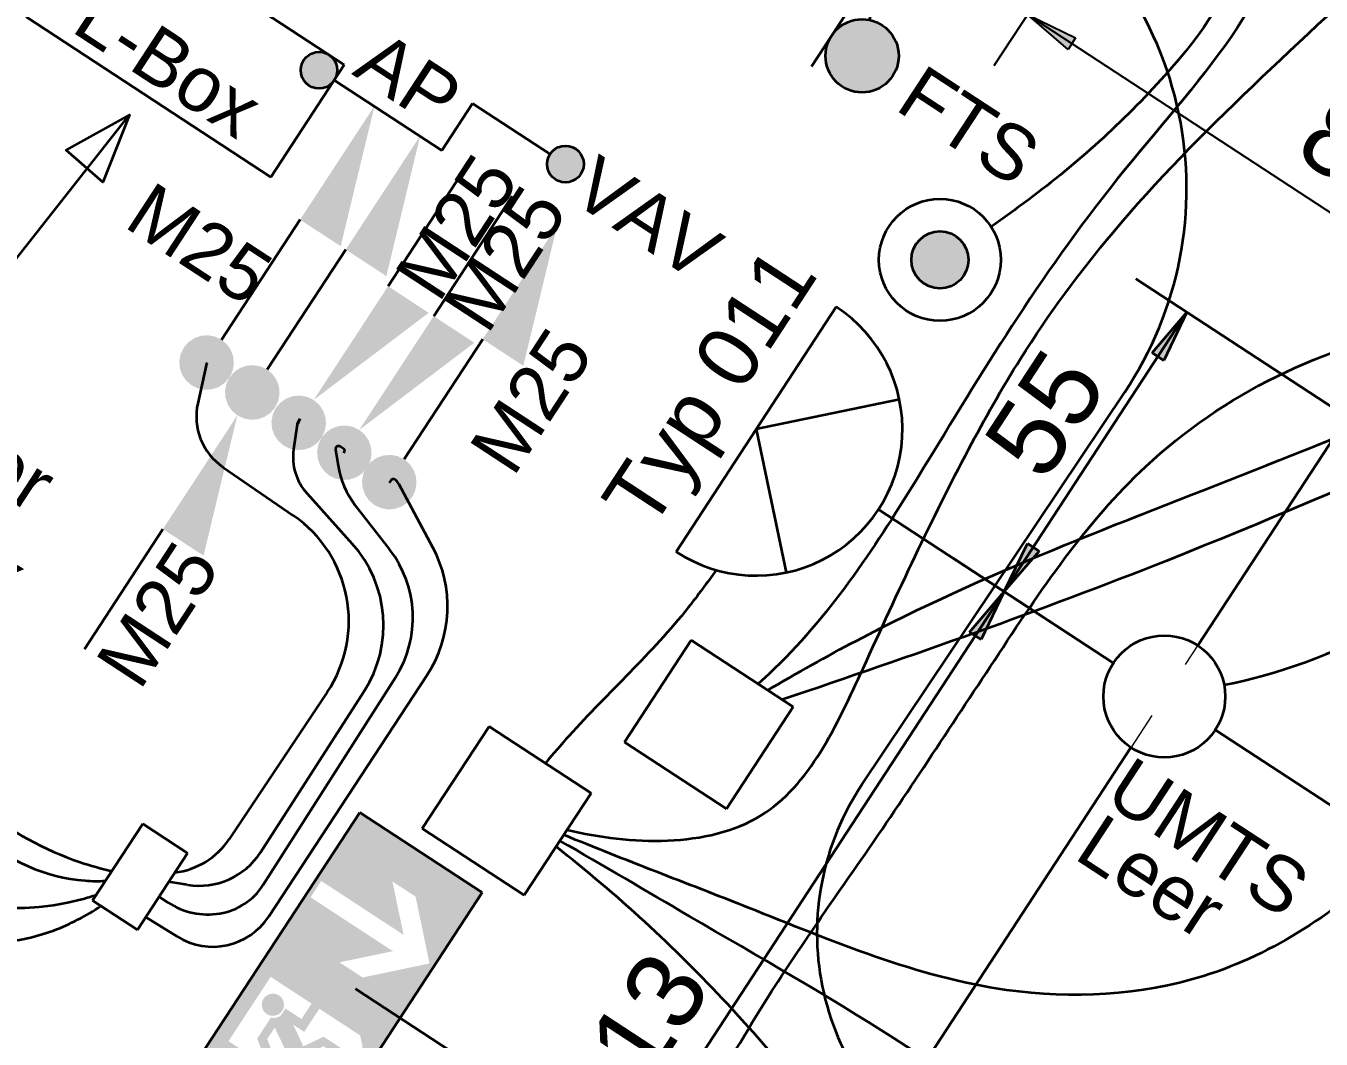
# Model space of a CAD drawing. Header units: metres. Extents: x 2696276 to 2696381, y 1245119 to 1245220.
# Drawn here: x 2696294.818 to 2696296.943, y 1245173.075 to 1245174.736 of the extents above; entities that cross this region are included whole.
import ezdxf
from ezdxf.lldxf.tags import DXFTag

# ---------------------------------------------------------------- set-up
doc = ezdxf.new("R2010")
doc.units = ezdxf.units.M
doc.linetypes.add('000_hbf_Strichpunkt 3_1_1mm Achsen', pattern=[0.25, 0.15, -0.05, 0, -0.05])
for name, color, linetype, lineweight, true_color in [('003_231.03_Notlichtanlagen', 94, 'Continuous', 35, 0x009900), ('011_232.51_Lichtinstallationen allgemein', 150, 'Continuous', 35, 0x0080ff), ('011_232.51_Lichtinstallationen allgemein_Deckenltg', 150, 'Continuous', 35, 0x0080ff), ('012_232.52_Notlichtinstallationen', 94, 'Continuous', 35, 0x009900), ('012_232.52_Notlichtinstallationen_Deckenltg', 94, 'Continuous', 35, 0x009900), ('013_232.61_Kraftinstallationen allgemein', 1, 'Continuous', 35, 0xff0000), ('016_232.70_HLKS-Installation', 5, 'Continuous', 35, 0x0000ff), ('016_232.70_HLKS-Installation_Deckenltg', 5, 'Continuous', 35, 0x0000ff), ('018_233.01_Innenleuchten', 150, 'Continuous', 35, 0x0080ff), ('024_235.41_Sonnerie- u. Türsprechanlagen', 24, 'Continuous', 35, 0x993300), ('032_236.0__Telekommunikationsinstallationen', 3, 'Continuous', 35, 0x00ff00), ('032_236.0__Telekommunikationsinstallationen_Deckenltg', 3, 'Continuous', 35, 0x00ff00), ('035_236.3__UKV-Installationen_Deckenltg', 24, 'Continuous', 35, 0x993300), ('036_236.41_Sonnerie- u. Türsprechinstallationen', 24, 'Continuous', 35, 0x993300), ('036_236.41_Sonnerie- u. Türsprechinstallationen_Deckenltg', 24, 'Continuous', 35, 0x993300), ('047_235.82_Zutrittskontrollanlagen', 21, 'Continuous', 35, 0xffa477), ('048_236.82_Zutrittskontrollinstallationen_Deckenltg', 21, 'Continuous', 35, 0xff9a77), ('054_236.85_Brandmeldeinstallationen', 30, 'Continuous', 35, 0xff6600), ('054_236.85_Brandmeldeinstallationen_Deckenltg', 30, 'Continuous', 35, 0xff6600)]:
    doc.layers.add(name, color=color, linetype=linetype, lineweight=lineweight, true_color=true_color)
doc.layers.add('1_M01_Achsen.V', color=7, linetype='Continuous')
doc.layers.add('X_Mass', color=7, linetype='Continuous', lineweight=35)
doc.styles.get("Standard").update_dxf_attribs({"font": 'arial.ttf'})
tags = doc.linetypes.add('STRICHPUNKT2', pattern=[12.7, 6.35, -3.175, 0, -3.175]).pattern_tags.tags
tags[10:11] = [DXFTag(74, 4), DXFTag(75, 0), DXFTag(340, '0'), DXFTag(46, 0.0), DXFTag(50, 0.0), DXFTag(44, 0.0), DXFTag(45, 0.0)]
tags[8:9] = [DXFTag(74, 4), DXFTag(75, 0), DXFTag(340, '0'), DXFTag(46, 0.0), DXFTag(50, 0.0), DXFTag(44, 0.0), DXFTag(45, 0.0)]
tags[6:7] = [DXFTag(74, 4), DXFTag(75, 0), DXFTag(340, '0'), DXFTag(46, 0.0), DXFTag(50, 0.0), DXFTag(44, 0.0), DXFTag(45, 0.0)]
tags[4:5] = [DXFTag(74, 4), DXFTag(75, 0), DXFTag(340, '0'), DXFTag(46, 0.0), DXFTag(50, 0.0), DXFTag(44, 0.0), DXFTag(45, 0.0)]

# ---------------------------------------------------------------- blocks, each defined once
blk = doc.blocks.new('Maß-A0S2JC9873', base_point=(-70.86, -374.03))
at = {"color": 0, "linetype": 'ByBlock', "lineweight": -2, "ltscale": 0.35}
for p, q in [((-27.5, 288.46), (93.89, 288.46)), ((-18.64, 279.78), (-17.5, 288.46)), ((-17.5, 288.46), (-16.36, 279.78)), ((-17.5, 288.46), (-17.5, -374.03)), ((-16.36, 279.78), (-18.64, 279.78)), ((-17.5, 233.72), (-18.64, 242.4)), ((-18.64, 242.4), (-16.36, 242.4)), ((-16.36, 242.4), (-17.5, 233.72)), ((-27.5, 233.72), (3.89, 233.72)), ((-18.64, 225.05), (-17.5, 233.72)), ((-17.5, 233.72), (-16.36, 225.05)), ((-16.36, 225.05), (-18.64, 225.05)), ((-7.5, 120.96), (-70.86, 120.96))]:
    blk.add_line(p, q, dxfattribs=at)
for points in [[(-17.5, 288.46), (-16.36, 279.78), (-18.64, 279.78)], [(-17.5, 233.72), (-18.64, 242.4), (-16.36, 242.4)], [(-17.5, 233.72), (-16.36, 225.05), (-18.64, 225.05)]]:
    blk.add_solid(points, dxfattribs=at)
at = {"color": 0, "linetype": 'ByBlock', "lineweight": -2, "ltscale": 0.35, "char_height": 12.5, "attachment_point": 1, "rotation": 90}
for s, insert in [('{\\fArial;55}', (-34.17, 252.09)), ('{\\fArial;113}', (-34.51, 124.19))]:
    blk.add_mtext(s, dxfattribs=dict(at, insert=insert))
blk = doc.blocks.new('0_232.51_Lichtinstallationen allgemein_Deckenltg-A0S2JCDM73', base_point=(-56.11, 129.88))
at = {"color": 0, "linetype": 'ByBlock', "lineweight": -2, "ltscale": 0.35}
blk.add_open_spline([(116.36, 129.88), (109.92, 134.37), (88.86, 149.01), (38.47, 165.56), (-13.9, 161.61), (-47.94, 160.14), (-56.11, 159.64)], degree=3, knots=[0, 0, 0, 0, 23.536935, 76.85588, 154.677038, 179.223234, 179.223234, 179.223234, 179.223234], dxfattribs=at)
blk = doc.blocks.new('0_236.85_Brandmeldeinstallationen_Deckenltg-A0S2JCHE73', base_point=(-157.61, 107.2))
at = {"color": 0, "linetype": 'ByBlock', "lineweight": -2, "ltscale": 0.35}
blk.add_open_spline([(-157.61, 111.88), (-143.43, 108.48), (-128.06, 104.79), (-115.79, 112.65), (-114.89, 113.31)], degree=3, knots=[0, 0, 0, 0, 39.895708, 43.251249, 43.251249, 43.251249, 43.251249], dxfattribs=at)
blk = doc.blocks.new('Maß-A0S2JCJC73', base_point=(-66.11, 305))
at = {"color": 7, "linetype": 'ByBlock', "lineweight": -2, "ltscale": 0.35, "true_color": 0xffffff}
for p, q in [((-66.11, 305), (-66.11, 409.46)), ((13.89, 305), (13.89, 318.96)), ((-66.11, 315), (-57.43, 316.14)), ((-66.11, 315), (13.89, 315)), ((-57.43, 313.86), (-66.11, 315)), ((-57.43, 316.14), (-57.43, 313.86)), ((5.22, 313.86), (5.22, 316.14)), ((5.22, 316.14), (13.89, 315)), ((13.89, 315), (5.22, 313.86))]:
    blk.add_line(p, q, dxfattribs=at)
for points in [[(-66.11, 315), (-57.43, 316.14), (-57.43, 313.86)], [(13.89, 315), (5.22, 313.86), (5.22, 316.14)]]:
    blk.add_solid(points, dxfattribs=at)
at = {"color": 7, "linetype": 'ByBlock', "lineweight": -2, "ltscale": 0.35, "true_color": 0xffffff, "insert": (-17.26, 332.09), "char_height": 12.5, "attachment_point": 1}
blk.add_mtext('{\\fArial;80}', dxfattribs=at)
blk = doc.blocks.new('Klingeltaster-A0S2JCK273', base_point=(-66.11, 263.47))
at = {"lineweight": -2}
blk.add_hatch(color=0, dxfattribs=at).paths.add_polyline_path([(-51.43, 273.47), (-51.59, 274.68), (-52.05, 275.81), (-52.8, 276.78), (-53.77, 277.52), (-54.9, 277.99), (-56.11, 278.15), (-57.32, 277.99), (-58.45, 277.52), (-59.42, 276.78), (-60.16, 275.81), (-60.63, 274.68), (-60.79, 273.47), (-60.63, 272.26), (-60.16, 271.13), (-59.42, 270.16), (-58.45, 269.42), (-57.32, 268.95), (-56.11, 268.79), (-54.9, 268.95), (-53.77, 269.42), (-52.8, 270.16), (-52.05, 271.13), (-51.59, 272.26)])
at = {"color": 0, "lineweight": -2}
for radius in [10, 4.68]:
    blk.add_circle((-56.11, 273.47), radius, dxfattribs=at)
blk = doc.blocks.new('1_Abzweigdose quadratisch UP-A0S2JCKI73', base_point=(-76.11, 148.96))
at = {"color": 0, "lineweight": -2}
for p, q in [((-76.11, 168.96), (-56.11, 168.96)), ((-76.11, 148.96), (-76.11, 168.96)), ((-56.11, 168.96), (-56.11, 148.96)), ((-56.11, 148.96), (-76.11, 148.96))]:
    blk.add_line(p, q, dxfattribs=at)
blk = doc.blocks.new('0_232.52_Notlichtinstallationen_Deckenltg-A0S2JCNI73', base_point=(-301.22, 92.52))
at = {"color": 0, "linetype": 'ByBlock', "lineweight": -2, "ltscale": 0.35}
blk.add_open_spline([(-301.22, 112.54), (-287.55, 109.12), (-251.67, 100.12), (-192.82, 93.78), (-132.57, 89.24), (-115.41, 109.93), (-114.89, 110.58)], degree=3, knots=[0, 0, 0, 0, 41.915603, 109.9632, 187.760945, 190.251338, 190.251338, 190.251338, 190.251338], dxfattribs=at)
blk = doc.blocks.new('0_236.85_Brandmeldeinstallationen_AP-Ltg-A0S2JCRM73', base_point=(-147.47, 120.68))
at = {"color": 0, "linetype": 'ByBlock', "lineweight": -2, "ltscale": 0.35}
for p, q in [((-147.47, 193.44), (-147.47, 193.37)), ((-147.38, 193.34), (-147.4, 193.37)), ((-147.43, 193.34), (-145.08, 187.11)), ((-147.4, 193.29), (-147.4, 193.29)), ((-135.91, 180.62), (-121.93, 180.31)), ((-101.38, 159.1), (-101.66, 130.16))]:
    blk.add_line(p, q, dxfattribs=at)
for centre, major_axis, end_param in [((-147.4, 193.37), (-0.073, 0), 1.570796), ((-147.41, 193.35), (0.0157, 0.0157), 2.71772), ((-147.4, 193.32), (0, -0.0302), 2.356222), ((-135.69, 190.66), (-9.39, -3.55), 1.187065), ((-122.4, 159.3), (21.02, -0.2), 1.558283), ((-114.24, 130.28), (8.14, -9.6), 0.857871)]:
    blk.add_ellipse(centre, major_axis=major_axis, ratio=1, start_param=0, end_param=end_param, dxfattribs=at)
blk = doc.blocks.new('RZL-Decke_ Unten-A0S2JCU273', base_point=(-86.14, 97.55))
at = {"lineweight": -2}
for points in [[(-74.14, 121.55), (-74.14, 123.15), (-75.46, 123.15), (-69.13, 129.48), (-85.27, 129.48), (-85.27, 132.68), (-69.13, 132.68), (-75.46, 139.01), (-70.93, 139.01), (-63, 131.08), (-70.93, 123.15), (-74.14, 123.15), (-74.14, 121.55), (-62.14, 121.55), (-62.14, 145.55), (-86.14, 145.55), (-86.14, 121.55)], [(-62.14, 97.55), (-62.14, 121.55), (-86.14, 121.55), (-86.14, 97.55), (-74.14, 97.55), (-74.14, 102.37), (-83.61, 102.37), (-83.61, 114.98), (-75.59, 114.98), (-75.59, 111.96), (-78.71, 111.96), (-78.73, 110.64), (-78.84, 110.34), (-79.1, 109.94), (-79.43, 109.66), (-79.91, 109.4), (-79.91, 105.28), (-76.73, 103.07), (-75.87, 104.31), (-78.5, 106.13), (-78.5, 108.4), (-73.49, 105.32), (-70.13, 105.32), (-70.13, 101.19), (-68.71, 101.19), (-68.71, 106.67), (-72.26, 106.67), (-70.1, 110.21), (-66.46, 110.21), (-66.46, 111.53), (-70.94, 111.53), (-72.88, 108.38), (-76.2, 110.44), (-74.06, 110.44), (-74.06, 114.98), (-66.06, 114.98), (-64.71, 113.63), (-64.71, 110.18), (-66.06, 111.53), (-66.06, 110.21), (-64.71, 108.86), (-64.71, 101.02), (-66.06, 102.37), (-68.29, 102.37), (-68.29, 100.77), (-70.55, 100.77), (-70.55, 102.37), (-74.14, 102.37), (-74.14, 97.55)], [(-82.62, 111.36), (-82.56, 110.88), (-82.37, 110.44), (-82.08, 110.07), (-81.71, 109.78), (-81.27, 109.59), (-80.8, 109.53), (-80.32, 109.59), (-79.88, 109.78), (-79.51, 110.07), (-79.22, 110.44), (-79.03, 110.88), (-78.97, 111.36), (-79.03, 111.83), (-79.22, 112.27), (-79.51, 112.64), (-79.88, 112.93), (-80.32, 113.12), (-80.8, 113.18), (-81.27, 113.12), (-81.71, 112.93), (-82.08, 112.64), (-82.37, 112.27), (-82.56, 111.83)]]:
    blk.add_hatch(color=0, dxfattribs=at).paths.add_polyline_path(points)
at = {"color": 0, "lineweight": -2}
for p, q in [((-86.14, 145.55), (-86.14, 97.55)), ((-62.14, 145.55), (-86.14, 145.55)), ((-62.14, 97.55), (-62.14, 145.55)), ((-86.14, 97.55), (-62.14, 97.55))]:
    blk.add_line(p, q, dxfattribs=at)
blk = doc.blocks.new('0_032_236.0__Telekommunikationsinstallationen_Deckenltg-A0S2JCWU73', base_point=(21.06, 240.69))
at = {"color": 0, "linetype": 'ByBlock', "lineweight": -2, "ltscale": 0.35}
blk.add_open_spline([(21.06, 240.69), (34.05, 253.33), (51.45, 283.86), (32.37, 339.25), (33.86, 377.98), (34.89, 404.47)], degree=3, knots=[0, 0, 0, 0, 54.378153, 90.927883, 169.972163, 169.972163, 169.972163, 169.972163], dxfattribs=at)
blk = doc.blocks.new('0_236.85_Brandmeldeinstallationen_Deckenltg-A0S2JCXC73', base_point=(-157.61, 111.29))
at = {"color": 0, "linetype": 'ByBlock', "lineweight": -2, "ltscale": 0.35}
blk.add_open_spline([(-157.61, 113.77), (-144.88, 112.12), (-130.31, 110.23), (-116.59, 114.6), (-114.89, 115.22)], degree=3, knots=[0, 0, 0, 0, 37.538788, 42.967957, 42.967957, 42.967957, 42.967957], dxfattribs=at)
blk = doc.blocks.new('0_236.82_Zutrittskontrollinstallationen_Deckenltg-A0S2JCYA73', base_point=(-89.99, 300.05))
at = {"color": 0, "linetype": 'ByBlock', "lineweight": -2, "ltscale": 0.35}
blk.add_open_spline([(-87.31, 300.05), (-89.62, 307.34), (-92.33, 325.34), (-74.66, 353.77), (-38.87, 351.65), (-6.75, 351.96), (24.16, 352.65), (40.49, 370.74), (45.83, 388.3), (45.51, 405.09), (50.51, 413.44), (52.39, 416.57)], degree=3, knots=[0, 0, 0, 0, 22.959733, 52.831381, 85.281934, 120.793878, 154.237774, 170.285576, 190.301406, 208.303598, 219.075638, 219.075638, 219.075638, 219.075638], dxfattribs=at)
blk = doc.blocks.new('0_232.70_HLKS-Installation_AP-Ltg-A0S2JD0U73', base_point=(-155.36, 243.71))
at = {"color": 0, "linetype": 'ByBlock', "lineweight": -2, "ltscale": 0.35}
for p, q in [((-134.31, 243.71), (-134.31, 252.96)), ((-134.31, 252.96), (-119.11, 252.96)), ((-155.36, 243.71), (-134.31, 243.71))]:
    blk.add_line(p, q, dxfattribs=at)
blk = doc.blocks.new('1_Abzweigdose rechteckig UP-A0S2JD2673', base_point=(-114.89, 109.46))
at = {"color": 0, "lineweight": -2}
for p, q in [((-114.89, 124.46), (-106.11, 124.46)), ((-114.89, 109.46), (-114.89, 124.46)), ((-106.11, 124.46), (-106.11, 109.46)), ((-106.11, 109.46), (-114.89, 109.46))]:
    blk.add_line(p, q, dxfattribs=at)
blk = doc.blocks.new('0_232.51_Lichtinstallationen allgemein_Deckenltg-A0S2JD4873', base_point=(-71.31, -191.04))
at = {"color": 0, "linetype": 'ByBlock', "lineweight": -2, "ltscale": 0.35}
blk.add_open_spline([(-67.79, -191.04), (-68.49, -185.65), (-71.75, -160.42), (-73.09, -116.39), (-45.4, -56.55), (16.34, -24.87), (75.17, 17.35), (75.69, 82.04), (43.34, 131.47), (-9.2, 151.74), (-43.41, 157.4), (-56.11, 158.47)], degree=3, knots=[0, 0, 0, 0, 16.323486, 76.364514, 130.174709, 202.476149, 283.274158, 325.585047, 383.199918, 449.314806, 487.535014, 487.535014, 487.535014, 487.535014], dxfattribs=at)
blk = doc.blocks.new('0_236.41_Sonnerie- u. Türsprechinstallationen_Bodenltg-A0S2JD7K73', base_point=(-146.28, 198.97))
at = {"color": 0, "linetype": 'ByBlock', "lineweight": -2, "ltscale": 0.35}
blk.add_open_spline([(-146.28, 414.76), (-143.75, 411.66), (-133.59, 399.16), (-110.2, 379.04), (-77.49, 365.99), (-29.62, 357.71), (-41.75, 297.17), (-39.73, 251.59), (-38.98, 215.89), (-42.44, 200.98), (-42.99, 198.97)], degree=3, knots=[0, 0, 0, 0, 12.014245, 48.412343, 89.884094, 121.356861, 173.799787, 231.709987, 271.380243, 277.61226, 277.61226, 277.61226, 277.61226], dxfattribs=at)
blk = doc.blocks.new('0_236.85_Brandmeldeinstallationen_AP-Ltg-A0S2JDAK73', base_point=(-129.71, 118.89))
at = {"color": 0, "linetype": 'ByBlock', "lineweight": -2, "ltscale": 0.35}
for p, q in [((-129.56, 193.29), (-129.71, 194.13)), ((-129.71, 194.13), (-129.57, 193.35)), ((-129.56, 193.44), (-129.56, 193.29)), ((-129.54, 193.12), (-127.8, 189.39)), ((-121.99, 184.54), (-111.29, 181.72)), ((-96.42, 162.58), (-96.18, 131.14)), ((-103.31, 120.12), (-106.11, 118.89))]:
    blk.add_line(p, q, dxfattribs=at)
for centre, major_axis, end_param in [((-130.25, 193.23), (0.683, 0), 0.172632), ((-129.56, 193.29), (-0.0000332, 0), 1.570796), ((-129.56, 193.29), (0, -0.0000279), 1.743427), ((-129.3, 193.23), (-0.267, 0), 0.436059), ((-119.73, 193.15), (-8.07, -3.76), 0.877212), ((-116.37, 162.43), (19.95, 0.15), 1.30555), ((-108.11, 131.05), (4.8, -10.92), 1.164266)]:
    blk.add_ellipse(centre, major_axis=major_axis, ratio=1, start_param=0, end_param=end_param, dxfattribs=at)
blk = doc.blocks.new('Maß-A0S2JDBQ73', base_point=(-151.09, 288.47))
at = {"color": 0, "linetype": 'ByBlock', "lineweight": -2, "ltscale": 0.35}
for p, q in [((-151.09, 384.5), (-151.09, 367.33)), ((-91.11, 384.5), (-91.11, 288.47)), ((-151.09, 374.5), (-142.42, 375.64)), ((-142.42, 373.36), (-151.09, 374.5)), ((-151.09, 374.5), (-91.11, 374.5)), ((-142.42, 375.64), (-142.42, 373.36)), ((-99.78, 373.36), (-99.78, 375.64)), ((-99.78, 375.64), (-91.11, 374.5)), ((-91.11, 374.5), (-99.78, 373.36))]:
    blk.add_line(p, q, dxfattribs=at)
for points in [[(-151.09, 374.5), (-142.42, 375.64), (-142.42, 373.36)], [(-91.11, 374.5), (-99.78, 373.36), (-99.78, 375.64)]]:
    blk.add_solid(points, dxfattribs=at)
at = {"color": 0, "linetype": 'ByBlock', "lineweight": -2, "ltscale": 0.35, "insert": (-126.19, 372.81), "char_height": 12.5, "attachment_point": 1}
blk.add_mtext('{\\fArial;60}', dxfattribs=at)
blk = doc.blocks.new('Öffnungskontakt-A0S2JDCU73', base_point=(-91.11, 288.47))
at = {"lineweight": -2}
blk.add_hatch(color=0, dxfattribs=at).paths.add_polyline_path([(-79.11, 294.47), (-79.31, 292.92), (-79.91, 291.47), (-80.86, 290.23), (-82.11, 289.27), (-83.55, 288.67), (-85.11, 288.47), (-86.66, 288.67), (-88.11, 289.27), (-89.35, 290.23), (-90.3, 291.47), (-90.9, 292.92), (-91.11, 294.47), (-90.9, 296.02), (-90.3, 297.47), (-89.35, 298.71), (-88.11, 299.67), (-86.66, 300.26), (-85.11, 300.47), (-83.55, 300.26), (-82.11, 299.67), (-80.86, 298.71), (-79.91, 297.47), (-79.31, 296.02)])
at = {"color": 0, "lineweight": -2}
blk.add_circle((-85.11, 294.47), 6, dxfattribs=at)
blk = doc.blocks.new('0_236.41_Sonnerie- u. Türsprechinstallationen_Bodenltg-A0S2JDEI73', base_point=(-38.24, 198.97))
at = {"color": 0, "linetype": 'ByBlock', "lineweight": -2, "ltscale": 0.35}
blk.add_open_spline([(174.06, 419.16), (171.18, 416.72), (162.36, 409.25), (141.98, 394.81), (113.08, 379.9), (80.76, 362.92), (44.89, 318.3), (9.83, 261.2), (-24.42, 216.54), (-38.24, 198.97)], degree=3, knots=[0, 0, 0, 0, 11.339122, 34.668164, 74.648788, 109.178988, 142.600667, 244.00128, 311.048157, 311.048157, 311.048157, 311.048157], dxfattribs=at)
blk = doc.blocks.new('Wandleuchte-A0S2JDF073', base_point=(-66.11, 209.73))
at = {"color": 0, "lineweight": -2}
for p, q in [((-66.11, 257.72), (-66.11, 209.73)), ((-49.14, 250.69), (-66.11, 233.72)), ((-66.11, 233.72), (-49.14, 216.76))]:
    blk.add_line(p, q, dxfattribs=at)
blk.add_ellipse((-66.11, 233.72), major_axis=(0, -23.99), ratio=1, start_param=0, end_param=3.141593, dxfattribs=at)
blk = doc.blocks.new('Bemerkung-A0S2JDF273', base_point=(-81.36, 210.07))
at = {"color": 0, "lineweight": -2, "insert": (-81.36, 210.07), "char_height": 10, "attachment_point": 1, "rotation": 90}
blk.add_mtext('{\\fArial;Typ 011}', dxfattribs=at)
blk = doc.blocks.new('0_236.85_Brandmeldeinstallationen_AP-Ltg-A0S2JDFG73', base_point=(-122.14, 115.94))
at = {"color": 0, "linetype": 'ByBlock', "lineweight": -2, "ltscale": 0.35}
for p, q in [((-120.87, 193.96), (-121.67, 193.96)), ((-120.61, 193.44), (-120.61, 193.7)), ((-122.02, 193.17), (-120.26, 191.21)), ((-114.31, 187.27), (-105.64, 184.3)), ((-93.34, 167.27), (-92.87, 126.91)), ((-104.38, 115.94), (-106.11, 115.94))]:
    blk.add_line(p, q, dxfattribs=at)
for centre, major_axis, end_param in [((-121.67, 193.49), (0, 0.473), 2.302726), ((-120.87, 193.7), (0.26, 0), 1.570796), ((-109.69, 200.71), (-10.57, -9.5), 0.508026), ((-111.56, 167.06), (18.22, 0.21), 1.228322), ((-103.31, 126.79), (7.04, -7.7), 0.841447), ((-104.38, 127.96), (0, -12.02), 0.740983)]:
    blk.add_ellipse(centre, major_axis=major_axis, ratio=1, start_param=0, end_param=end_param, dxfattribs=at)
blk = doc.blocks.new('0_236.41_Sonnerie- u. Türsprechinstallationen_Bodenltg-A0S2JDGY73', base_point=(-149.97, 282.61))
at = {"color": 0, "linetype": 'ByBlock', "lineweight": -2, "ltscale": 0.35}
blk.add_open_spline([(-149.97, 413.27), (-148.51, 410.4), (-141.96, 397.53), (-125.29, 382.56), (-102.73, 370.65), (-81.97, 360.61), (-59.3, 360.78), (-39.38, 344.31), (-41.15, 316.83), (-46.56, 296.75), (-51.11, 284.95), (-52.06, 282.61)], degree=3, knots=[0, 0, 0, 0, 9.650841, 43.256938, 64.411372, 86.64079, 111.350652, 130.322711, 156.372173, 186.657162, 194.208232, 194.208232, 194.208232, 194.208232], dxfattribs=at)
blk = doc.blocks.new('0_236.85_Brandmeldeinstallationen_AP-Ltg-A0S2JDHC73', base_point=(-111.65, 111.97))
at = {"color": 0, "linetype": 'ByBlock', "lineweight": -2, "ltscale": 0.35}
for p, q in [((-111.65, 193.44), (-111.65, 193.91)), ((-111.19, 194.37), (-111.19, 194.37)), ((-110.31, 194.15), (-99.95, 188.51)), ((-89.21, 170.38), (-89.28, 123.11)), ((-100.04, 112.11), (-106.11, 111.97))]:
    blk.add_line(p, q, dxfattribs=at)
for centre, major_axis, end_param in [((-111.19, 193.91), (0, 0.466), 1.570796), ((-111.19, 192.54), (0.88, 1.61), 0.498695), ((-109.81, 170.42), (20.6, -0.03), 1.07373), ((-100.3, 123.13), (0.26, -11.02), 1.54522)]:
    blk.add_ellipse(centre, major_axis=major_axis, ratio=1, start_param=0, end_param=end_param, dxfattribs=at)
blk = doc.blocks.new('0_236.85_Brandmeldeinstallationen_AP-Ltg-A0S2JDIO73', base_point=(-140.59, 356.76))
at = {"color": 0, "linetype": 'ByBlock', "lineweight": -2, "ltscale": 0.35}
for p, q in [((6.74, 393.6), (11.49, 403.96)), ((-26.93, 363.83), (-15.57, 369.89)), ((-140.59, 356.76), (-55.19, 356.76))]:
    blk.add_line(p, q, dxfattribs=at)
for centre, major_axis, end_param in [((-39.54, 414.81), (23.98, -44.91), 0.650776), ((-55.19, 416.76), (0, -60), 0.490354)]:
    blk.add_ellipse(centre, major_axis=major_axis, ratio=1, start_param=0, end_param=end_param, dxfattribs=at)
blk = doc.blocks.new('0_232.51_Lichtinstallationen allgemein_Deckenltg-A0S2JDKM73', base_point=(-56.11, 160.77))
at = {"color": 0, "linetype": 'ByBlock', "lineweight": -2, "ltscale": 0.35}
blk.add_open_spline([(64.16, 263.7), (63.25, 252.97), (61.33, 230.19), (47.71, 197.89), (15.92, 174.83), (-20.49, 168.46), (-45.44, 162.82), (-56.11, 160.77)], degree=3, knots=[0, 0, 0, 0, 32.299285, 68.560206, 100.949698, 145.375001, 177.956114, 177.956114, 177.956114, 177.956114], dxfattribs=at)
blk = doc.blocks.new('0_232.51_Lichtinstallationen allgemein_Deckenltg-A0S2JDP073', base_point=(-56.11, 161.77))
at = {"color": 0, "linetype": 'ByBlock', "lineweight": -2, "ltscale": 0.35}
blk.add_open_spline([(-56.11, 161.77), (-46.11, 165.36), (-25.03, 177.98), (-30.66, 214.98), (-34.78, 242.37), (-36.64, 270.02), (-34.53, 306.85), (-22.42, 348.04), (-14.13, 390.89), (0.85, 401.55), (4.95, 404.47)], degree=3, knots=[0, 0, 0, 0, 31.867711, 61.219679, 101.223506, 118.214396, 143.923792, 211.100631, 250.401831, 265.20949, 265.20949, 265.20949, 265.20949], dxfattribs=at)
blk = doc.blocks.new('1_Einlasskasten UP-A0S2JDP473', base_point=(3.89, 223.72))
at = {"color": 0, "lineweight": -2}
blk.add_circle((13.89, 233.72), 10, dxfattribs=at)
blk = doc.blocks.new('Verteiler HLKS-A0S2JDPC73', base_point=(-203.36, 224.71))
at = {"color": 0, "lineweight": -2}
for p, q in [((-155.36, 246.71), (-203.36, 246.71)), ((-203.36, 246.71), (-203.36, 224.71)), ((-155.36, 224.71), (-155.36, 246.71)), ((-203.36, 224.71), (-155.36, 224.71))]:
    blk.add_line(p, q, dxfattribs=at)
blk = doc.blocks.new('0_232.52_Notlichtinstallationen_Deckenltg-A0S2JDQ873', base_point=(-302.1, 84.49))
at = {"color": 0, "linetype": 'ByBlock', "lineweight": -2, "ltscale": 0.35}
blk.add_open_spline([(-302.1, 110.21), (-294.87, 107.25), (-255.89, 91.29), (-197.09, 82.69), (-126.59, 84.95), (-114.39, 106.78), (-113.26, 109.46)], degree=3, knots=[0, 0, 0, 0, 23.309727, 125.634038, 189.943948, 198.679198, 198.679198, 198.679198, 198.679198], dxfattribs=at)
blk = doc.blocks.new('1_Anschlusspunkt-A0S2JDU873', base_point=(-119.11, 249.96))
at = {"lineweight": -2}
blk.add_hatch(color=0, dxfattribs=at).paths.add_polyline_path([(-116.16, 249.96), (-115.37, 250.05), (-114.64, 250.35), (-114, 250.82), (-113.52, 251.45), (-113.21, 252.18), (-113.11, 252.96), (-113.21, 253.75), (-113.52, 254.48), (-114, 255.1), (-114.64, 255.58), (-115.37, 255.87), (-116.16, 255.96), (-116.92, 255.85), (-117.64, 255.54), (-118.25, 255.07), (-118.71, 254.45), (-119.01, 253.73), (-119.11, 252.96), (-119.01, 252.19), (-118.71, 251.48), (-118.25, 250.86), (-117.64, 250.38), (-116.92, 250.08)])
at = {"color": 0, "lineweight": -2}
blk.add_circle((-116.11, 252.96), 3, dxfattribs=at)
blk = doc.blocks.new('0_232.51_Lichtinstallationen allgemein_Deckenltg-A0S2JDW673', base_point=(-65.08, 168.96))
at = {"color": 0, "linetype": 'ByBlock', "lineweight": -2, "ltscale": 0.35}
blk.add_open_spline([(-58.96, 210.82), (-59.08, 208.26), (-59.66, 196.12), (-63.33, 182.37), (-64.85, 170.92), (-65.08, 168.96)], degree=3, knots=[0, 0, 0, 0, 7.691862, 36.410349, 42.335435, 42.335435, 42.335435, 42.335435], dxfattribs=at)
blk = doc.blocks.new('1_Abzweigdose quadratisch UP-A0S2JDWU73', base_point=(-56.11, 178.97))
at = {"color": 0, "lineweight": -2}
for p, q in [((-56.11, 198.97), (-36.11, 198.97)), ((-56.11, 178.97), (-56.11, 198.97)), ((-36.11, 198.97), (-36.11, 178.97)), ((-36.11, 178.97), (-56.11, 178.97))]:
    blk.add_line(p, q, dxfattribs=at)
blk = doc.blocks.new('0_236.41_Sonnerie- u. Türsprechinstallationen_Deckenltg-A0S2JDX873', base_point=(-41.12, 198.97))
at = {"color": 0, "linetype": 'ByBlock', "lineweight": -2, "ltscale": 0.35}
blk.add_open_spline([(-41.12, 198.97), (-38.62, 203.93), (-14.23, 251.1), (33.33, 300.84), (58.02, 371.75), (51.07, 399.94), (51.8, 413.26), (52.02, 417.2)], degree=3, knots=[0, 0, 0, 0, 16.660464, 159.053784, 204.097447, 232.264614, 244.061787, 244.061787, 244.061787, 244.061787], dxfattribs=at)
blk = doc.blocks.new('0_232.52_Notlichtinstallationen_Deckenltg-A0S2JE1473', base_point=(-62.14, 109.69))
at = {"color": 0, "linetype": 'ByBlock', "lineweight": -2, "ltscale": 0.35}
blk.add_open_spline([(-62.14, 114.87), (-60.74, 114.26), (-52.69, 111.01), (-37.39, 107.5), (-10.85, 119.15), (-14.28, 152.83), (-12.72, 186.42), (-12.73, 223.73), (-12.32, 268.28), (13.75, 312.59), (67.55, 340.38), (60.3, 389.7), (71.35, 411.64), (74.22, 417.35)], degree=3, knots=[0, 0, 0, 0, 4.573836, 26.067476, 45.850863, 80.505894, 111.7686, 151.099878, 191.471153, 243.651489, 298.384608, 352.809198, 371.912925, 371.912925, 371.912925, 371.912925], dxfattribs=at)
blk = doc.blocks.new('1_Anschlusspunkt-A0S2JE2A73', base_point=(-161.36, 240.71))
at = {"lineweight": -2}
blk.add_hatch(color=0, dxfattribs=at).paths.add_polyline_path([(-158.41, 240.71), (-157.62, 240.8), (-156.89, 241.1), (-156.25, 241.57), (-155.77, 242.2), (-155.46, 242.93), (-155.36, 243.71), (-155.46, 244.5), (-155.77, 245.23), (-156.25, 245.85), (-156.89, 246.33), (-157.62, 246.62), (-158.41, 246.71), (-159.17, 246.6), (-159.89, 246.29), (-160.5, 245.82), (-160.96, 245.2), (-161.26, 244.48), (-161.36, 243.71), (-161.26, 242.94), (-160.96, 242.23), (-160.5, 241.61), (-159.89, 241.13), (-159.17, 240.83)])
at = {"color": 0, "lineweight": -2}
blk.add_circle((-158.36, 243.71), 3, dxfattribs=at)
blk = doc.blocks.new('0_236.85_Brandmeldeinstallationen_AP-Ltg-A0S2JE2Y73', base_point=(-150.99, 127.96))
at = {"color": 0, "linetype": 'ByBlock', "lineweight": -2, "ltscale": 0.35}
blk.add_line((-19.71, 194.55), (-18.87, 271.91), dxfattribs=at)
for centre, major_axis, end_param in [((-78.86, 272.56), (60, -0.65), 1.591622), ((24.15, 194.07), (-43.86, 0.48), 1.581707)]:
    blk.add_ellipse(centre, major_axis=major_axis, ratio=1, start_param=0, end_param=end_param, dxfattribs=at)
blk = doc.blocks.new('Steigleitung_nach unten-A0S2JE4K73', base_point=(-125.01, 189.04))
at = {"lineweight": -2}
blk.add_hatch(color=0, dxfattribs=at).paths.add_polyline_path([(-123.7, 196.68), (-124.41, 195.75), (-124.86, 194.67), (-125.01, 193.51), (-124.86, 192.35), (-124.41, 191.27), (-123.7, 190.35), (-122.77, 189.63), (-121.69, 189.19), (-120.54, 189.04), (-119.38, 189.19), (-118.3, 189.63), (-117.37, 190.35), (-116.66, 191.27), (-116.21, 192.35), (-116.06, 193.51), (-116.21, 194.67), (-116.66, 195.75), (-117.37, 196.68), (-118.3, 197.39), (-119.38, 197.84), (-120.54, 197.99), (-121.69, 197.84), (-122.77, 197.39)])
at = {"color": 0, "lineweight": -2}
blk.add_line((-120.54, 220.28), (-120.54, 243.82), dxfattribs=at)
blk.add_solid([(-120.54, 220.28), (-120.54, 197.99), (-112.57, 220.28)], dxfattribs=at)
blk = doc.blocks.new('Bauteilbeschriftung-A0S2JE4M73', base_point=(-120.43, 222.39))
at = {"color": 0, "lineweight": -2, "insert": (-120.43, 222.39), "char_height": 9, "attachment_point": 1, "rotation": 90}
blk.add_mtext('{\\fArial;M25}', dxfattribs=at)
blk = doc.blocks.new('Steigleitung_nach oben-A0S2JE4O73', base_point=(-116.2, 189.04))
at = {"lineweight": -2}
blk.add_hatch(color=0, dxfattribs=at).paths.add_polyline_path([(-114.89, 190.35), (-115.6, 191.27), (-116.05, 192.35), (-116.2, 193.51), (-116.05, 194.67), (-115.6, 195.75), (-114.89, 196.68), (-113.97, 197.39), (-112.89, 197.84), (-111.73, 197.99), (-110.57, 197.84), (-109.49, 197.39), (-108.56, 196.68), (-107.85, 195.75), (-107.4, 194.67), (-107.25, 193.51), (-107.4, 192.35), (-107.85, 191.27), (-108.56, 190.35), (-109.49, 189.63), (-110.57, 189.19), (-111.73, 189.04), (-112.89, 189.19), (-113.97, 189.63)])
at = {"color": 0, "lineweight": -2}
blk.add_line((-111.73, 221.52), (-111.73, 197.99), dxfattribs=at)
blk.add_solid([(-111.73, 221.52), (-111.73, 243.82), (-103.77, 221.52)], dxfattribs=at)
blk = doc.blocks.new('Bauteilbeschriftung-A0S2JE4Q73', base_point=(-104.09, 205.18))
at = {"color": 0, "lineweight": -2, "insert": (-104.09, 205.18), "char_height": 9, "attachment_point": 1, "rotation": 90}
blk.add_mtext('{\\fArial;M25}', dxfattribs=at)
blk = doc.blocks.new('Bauteilbeschriftung-A0S2JE4S73', base_point=(-171.37, 204.69))
at = {"color": 0, "lineweight": -2, "insert": (-171.37, 213.69), "char_height": 9, "attachment_point": 1}
blk.add_mtext('{\\fArial;M25}', dxfattribs=at)
blk = doc.blocks.new('Steigleitung_nach unten-A0S2JE4U73', base_point=(-133.97, 189.04))
at = {"lineweight": -2}
blk.add_hatch(color=0, dxfattribs=at).paths.add_polyline_path([(-132.66, 196.68), (-133.37, 195.75), (-133.81, 194.67), (-133.97, 193.51), (-133.81, 192.35), (-133.37, 191.27), (-132.66, 190.35), (-131.73, 189.63), (-130.65, 189.19), (-129.49, 189.04), (-128.33, 189.19), (-127.25, 189.63), (-126.32, 190.35), (-125.61, 191.27), (-125.16, 192.35), (-125.01, 193.51), (-125.16, 194.67), (-125.61, 195.75), (-126.32, 196.68), (-127.25, 197.39), (-128.33, 197.84), (-129.49, 197.99), (-130.65, 197.84), (-131.73, 197.39)])
at = {"color": 0, "lineweight": -2}
blk.add_line((-129.49, 220.28), (-129.49, 243.82), dxfattribs=at)
blk.add_solid([(-129.49, 220.28), (-129.49, 197.99), (-121.53, 220.28)], dxfattribs=at)
blk = doc.blocks.new('Bauteilbeschriftung-A0S2JE4W73', base_point=(-129.93, 222.35))
at = {"color": 0, "lineweight": -2, "insert": (-129.93, 222.35), "char_height": 9, "attachment_point": 1, "rotation": 90}
blk.add_mtext('{\\fArial;M25}', dxfattribs=at)
blk = doc.blocks.new('2_Leitung durchgehend-A0S2JE4Y73', base_point=(-143.07, 143.21))
at = {"lineweight": -2}
blk.add_hatch(color=0, dxfattribs=at).paths.add_polyline_path([(-141.76, 190.35), (-142.47, 191.27), (-142.91, 192.35), (-143.07, 193.51), (-142.91, 194.67), (-142.47, 195.75), (-141.76, 196.68), (-140.83, 197.39), (-139.75, 197.84), (-138.59, 197.99), (-137.43, 197.84), (-136.35, 197.39), (-135.42, 196.68), (-134.71, 195.75), (-134.26, 194.67), (-134.11, 193.51), (-134.26, 192.35), (-134.71, 191.27), (-135.42, 190.35), (-136.35, 189.63), (-137.43, 189.19), (-138.59, 189.04), (-139.75, 189.19), (-140.83, 189.63)])
at = {"color": 0, "lineweight": -2}
for p, q in [((-138.59, 221.52), (-138.59, 197.99)), ((-138.59, 166.74), (-138.59, 143.21))]:
    blk.add_line(p, q, dxfattribs=at)
for points in [[(-138.59, 221.52), (-138.59, 243.82), (-130.63, 221.52)], [(-130.63, 166.74), (-138.59, 166.74), (-138.59, 189.04)]]:
    blk.add_solid(points, dxfattribs=at)
blk = doc.blocks.new('Bauteilbeschriftung-A0S2JE5073', base_point=(-136.17, 142.33))
at = {"color": 0, "lineweight": -2, "insert": (-136.17, 142.33), "char_height": 9, "attachment_point": 1, "rotation": 90}
blk.add_mtext('{\\fArial;M25}', dxfattribs=at)
blk = doc.blocks.new('Steigleitung_nach oben-A0S2JE5273', base_point=(-152.02, 189.04))
at = {"lineweight": -2}
blk.add_hatch(color=0, dxfattribs=at).paths.add_polyline_path([(-150.71, 190.35), (-151.42, 191.27), (-151.87, 192.35), (-152.02, 193.51), (-151.87, 194.67), (-151.42, 195.75), (-150.71, 196.68), (-149.78, 197.39), (-148.7, 197.84), (-147.54, 197.99), (-146.38, 197.84), (-145.31, 197.39), (-144.38, 196.68), (-143.67, 195.75), (-143.22, 194.67), (-143.07, 193.51), (-143.22, 192.35), (-143.67, 191.27), (-144.38, 190.35), (-145.31, 189.63), (-146.38, 189.19), (-147.54, 189.04), (-148.7, 189.19), (-149.78, 189.63)])
at = {"color": 0, "lineweight": -2}
blk.add_line((-147.54, 221.52), (-147.54, 197.99), dxfattribs=at)
blk.add_solid([(-147.54, 221.52), (-147.54, 243.82), (-139.58, 221.52)], dxfattribs=at)
blk = doc.blocks.new('A$C4181af03')
at = {"layer": '1_M01_Achsen.V', "color": 62, "linetype": '000_hbf_Strichpunkt 3_1_1mm Achsen', "lineweight": 13, "true_color": 0x8cbb26}
blk.add_line((0.1389, 17.8496), (0.1389, -15.1504), dxfattribs=at)
blk.add_line((0.1389, 17.8496), (0.1389, -15.1504), dxfattribs=at)
blk = doc.blocks.new('A$Ccc2696ef')
blk.add_blockref('A$C4181af03', (0, 0))

msp = doc.modelspace()

# ---------------------------------------------------------------- linework, layer by layer
at = {"layer": '016_232.70_HLKS-Installation_Deckenltg', "ltscale": 0.35}
msp.add_lwpolyline([(2696294.6643, 1245174.1798), (2696294.988, 1245174.5901), (2696294.9444, 1245174.4797), (2696294.884, 1245174.5324), (2696294.9885, 1245174.5904)], dxfattribs=at)
at = {"layer": 'X_Mass', "linetype": 'STRICHPUNKT2', "ltscale": 0.35}
for p, q in [((2696297.1758, 1245174.3858), (2696296.7402, 1245173.7201)), ((2696296.6018, 1245173.6912), (2696296.2168, 1245173.9431)), ((2696296.7691, 1245173.5817), (2696297.1541, 1245173.3298)), ((2696296.1365, 1245172.7976), (2696296.6307, 1245173.5528))]:
    msp.add_line(p, q, dxfattribs=at)

# ---------------------------------------------------------------- block references
at = {"rotation": 326.8000002754653}
msp.add_blockref('A$Ccc2696ef', (2696295.2894, 1245171.7568), dxfattribs=at)
at = {"color": 0, "ltscale": 0.35, "xscale": 0.01, "yscale": 0.01, "zscale": 0.01, "rotation": 326.8000002754653}
msp.add_blockref('Maß-A0S2JCJC73', (2696296.4063, 1245174.6709), dxfattribs=at)
at = {"layer": '003_231.03_Notlichtanlagen', "linetype": 'Continuous', "ltscale": 0.35, "xscale": 0.01, "yscale": 0.01, "zscale": 0.01, "rotation": 326.8000002754653}
msp.add_blockref('RZL-Decke_ Unten-A0S2JCU273', (2696295.1028, 1245173.0447), dxfattribs=at)
at = {"layer": '011_232.51_Lichtinstallationen allgemein', "linetype": 'Continuous', "ltscale": 0.35, "xscale": 0.01, "yscale": 0.01, "zscale": 0.01, "rotation": 326.8000002754653}
for name, p in [('Bemerkung-A0S2JDF273', (2696295.7589, 1245173.9602)), ('1_Abzweigdose quadratisch UP-A0S2JCKI73', (2696295.4682, 1245173.42))]:
    msp.add_blockref(name, p, dxfattribs=at)
at = {"layer": '011_232.51_Lichtinstallationen allgemein_Deckenltg', "ltscale": 0.35, "xscale": 0.01, "yscale": 0.01, "zscale": 0.01, "rotation": 326.8000002754653}
for name, p in [('0_232.51_Lichtinstallationen allgemein_Deckenltg-A0S2JDP073', (2696295.7057, 1245173.4177)), ('0_232.51_Lichtinstallationen allgemein_Deckenltg-A0S2JDKM73', (2696295.7002, 1245173.4093)), ('0_232.51_Lichtinstallationen allgemein_Deckenltg-A0S2JDW673', (2696295.6701, 1245173.527)), ('0_232.51_Lichtinstallationen allgemein_Deckenltg-A0S2JD4873', (2696293.6466, 1245170.5488)), ('0_232.51_Lichtinstallationen allgemein_Deckenltg-A0S2JCDM73', (2696295.5311, 1245173.1509))]:
    msp.add_blockref(name, p, dxfattribs=at)
at = {"layer": '012_232.52_Notlichtinstallationen', "linetype": 'Continuous', "ltscale": 0.35, "xscale": 0.01, "yscale": 0.01, "zscale": 0.01, "rotation": 326.8000002754653}
for name, p in [('Steigleitung_nach unten-A0S2JE4K73', (2696295.2784, 1245174.0231)), ('Bauteilbeschriftung-A0S2JE4M73', (2696295.4994, 1245174.2771)), ('Steigleitung_nach oben-A0S2JE4O73', (2696295.3521, 1245173.9749)), ('Bauteilbeschriftung-A0S2JE4Q73', (2696295.542, 1245174.0437))]:
    msp.add_blockref(name, p, dxfattribs=at)
at = {"layer": '012_232.52_Notlichtinstallationen_Deckenltg', "ltscale": 0.35, "xscale": 0.01, "yscale": 0.01, "zscale": 0.01, "rotation": 326.8000002754653}
for name, p in [('0_232.52_Notlichtinstallationen_Deckenltg-A0S2JE1473', (2696295.3701, 1245173.0149)), ('0_232.52_Notlichtinstallationen_Deckenltg-A0S2JCNI73', (2696293.2755, 1245174.1804)), ('0_232.52_Notlichtinstallationen_Deckenltg-A0S2JDQ873', (2696293.2242, 1245174.118)), ('0_236.85_Brandmeldeinstallationen_AP-Ltg-A0S2JDFG73', (2696294.9022, 1245173.3958)), ('0_236.85_Brandmeldeinstallationen_AP-Ltg-A0S2JDHC73', (2696294.9682, 1245173.3051))]:
    msp.add_blockref(name, p, dxfattribs=at)
at = {"layer": '013_232.61_Kraftinstallationen allgemein', "color": 1, "linetype": 'Continuous', "ltscale": 0.35, "true_color": 0xff0000, "xscale": 0.01, "yscale": 0.01, "zscale": 0.01, "rotation": 326.8000002754653}
msp.add_blockref('1_Abzweigdose rechteckig UP-A0S2JD2673', (2696294.9274, 1245173.3018), dxfattribs=at)
at = {"layer": '016_232.70_HLKS-Installation', "linetype": 'Continuous', "ltscale": 0.35, "xscale": 0.01, "yscale": 0.01, "zscale": 0.01, "rotation": 326.8000002754653}
for name, p in [('Verteiler HLKS-A0S2JDPC73', (2696294.8182, 1245174.7507)), ('1_Anschlusspunkt-A0S2JE2A73', (2696295.2573, 1245174.6546)), ('1_Anschlusspunkt-A0S2JDU873', (2696295.6615, 1245174.5006))]:
    msp.add_blockref(name, p, dxfattribs=at)
at = {"layer": '016_232.70_HLKS-Installation_Deckenltg', "ltscale": 0.35, "xscale": 0.01, "yscale": 0.01, "zscale": 0.01, "rotation": 326.8000002754653}
msp.add_blockref('0_232.70_HLKS-Installation_AP-Ltg-A0S2JD0U73', (2696295.3239, 1245174.6468), dxfattribs=at)
at = {"layer": '018_233.01_Innenleuchten', "linetype": 'Continuous', "ltscale": 0.35, "xscale": 0.01, "yscale": 0.01, "zscale": 0.01, "rotation": 326.8000002754653}
msp.add_blockref('Wandleuchte-A0S2JDF073', (2696295.8846, 1245173.8737), dxfattribs=at)
at = {"layer": '024_235.41_Sonnerie- u. Türsprechanlagen', "linetype": 'Continuous', "ltscale": 0.35, "xscale": 0.01, "yscale": 0.01, "zscale": 0.01, "rotation": 326.8000002754653}
msp.add_blockref('Klingeltaster-A0S2JCK273', (2696296.1789, 1245174.3234), dxfattribs=at)
at = {"layer": '032_236.0__Telekommunikationsinstallationen', "linetype": 'Continuous', "ltscale": 0.35, "xscale": 0.01, "yscale": 0.01, "zscale": 0.01, "rotation": 326.8000002754653}
msp.add_blockref('1_Einlasskasten UP-A0S2JDP473', (2696296.547, 1245173.6075), dxfattribs=at)
at = {"layer": '032_236.0__Telekommunikationsinstallationen_Deckenltg', "linetype": 'ByBlock', "ltscale": 0.35, "xscale": 0.01, "yscale": 0.01, "zscale": 0.01, "rotation": 326.8000002754653}
msp.add_blockref('0_032_236.0__Telekommunikationsinstallationen_Deckenltg-A0S2JCWU73', (2696296.7836, 1245173.6556), dxfattribs=at)
at = {"layer": '035_236.3__UKV-Installationen_Deckenltg', "linetype": 'ByBlock', "ltscale": 0.35, "xscale": 0.01, "yscale": 0.01, "zscale": 0.01, "rotation": 326.8000002754653}
for name, p in [('0_236.41_Sonnerie- u. Türsprechinstallationen_Bodenltg-A0S2JD7K73', (2696295.1549, 1245174.2227)), ('0_236.41_Sonnerie- u. Türsprechinstallationen_Bodenltg-A0S2JDGY73', (2696295.582, 1245174.9428)), ('0_236.41_Sonnerie- u. Türsprechinstallationen_Bodenltg-A0S2JDEI73', (2696296.0589, 1245173.6312))]:
    msp.add_blockref(name, p, dxfattribs=at)
at = {"layer": '036_236.41_Sonnerie- u. Türsprechinstallationen', "linetype": 'Continuous', "ltscale": 0.35, "xscale": 0.01, "yscale": 0.01, "zscale": 0.01, "rotation": 326.8000002754653}
msp.add_blockref('1_Abzweigdose quadratisch UP-A0S2JDWU73', (2696295.7999, 1245173.5616), dxfattribs=at)
at = {"layer": '036_236.41_Sonnerie- u. Türsprechinstallationen_Deckenltg', "ltscale": 0.35, "xscale": 0.01, "yscale": 0.01, "zscale": 0.01, "rotation": 326.8000002754653}
msp.add_blockref('0_236.41_Sonnerie- u. Türsprechinstallationen_Deckenltg-A0S2JDX873', (2696296.0348, 1245173.6469), dxfattribs=at)
at = {"layer": '047_235.82_Zutrittskontrollanlagen', "linetype": 'Continuous', "ltscale": 0.35, "xscale": 0.01, "yscale": 0.01, "zscale": 0.01, "rotation": 326.8000002754653}
msp.add_blockref('Öffnungskontakt-A0S2JDCU73', (2696296.1066, 1245174.6695), dxfattribs=at)
at = {"layer": '048_236.82_Zutrittskontrollinstallationen_Deckenltg', "ltscale": 0.35, "xscale": 0.01, "yscale": 0.01, "zscale": 0.01, "rotation": 326.8000002754653}
msp.add_blockref('0_236.82_Zutrittskontrollinstallationen_Deckenltg-A0S2JCYA73', (2696296.1793, 1245174.7603), dxfattribs=at)
at = {"layer": '054_236.85_Brandmeldeinstallationen', "linetype": 'Continuous', "ltscale": 0.35, "xscale": 0.01, "yscale": 0.01, "zscale": 0.01, "rotation": 326.8000002754653}
for name, p in [('Steigleitung_nach oben-A0S2JE5273', (2696295.0524, 1245174.171)), ('2_Leitung durchgehend-A0S2JE4Y73', (2696294.8764, 1245173.7385)), ('Steigleitung_nach unten-A0S2JE4U73', (2696295.2035, 1245174.0722)), ('Bauteilbeschriftung-A0S2JE4W73', (2696295.4197, 1245174.3288)), ('Bauteilbeschriftung-A0S2JE4S73', (2696294.9763, 1245174.408)), ('Bauteilbeschriftung-A0S2JE5073', (2696294.9293, 1245173.6934))]:
    msp.add_blockref(name, p, dxfattribs=at)
at = {"layer": '054_236.85_Brandmeldeinstallationen_Deckenltg', "ltscale": 0.35, "xscale": 0.01, "yscale": 0.01, "zscale": 0.01, "rotation": 326.8000002754653}
for name, p in [('0_236.85_Brandmeldeinstallationen_AP-Ltg-A0S2JDIO73', (2696296.0664, 1245175.5119)), ('0_236.85_Brandmeldeinstallationen_AP-Ltg-A0S2JE2Y73', (2696294.7267, 1245173.6543)), ('0_236.85_Brandmeldeinstallationen_AP-Ltg-A0S2JCRM73', (2696294.7162, 1245173.5742)), ('0_236.85_Brandmeldeinstallationen_AP-Ltg-A0S2JDAK73', (2696294.8551, 1245173.4619)), ('0_236.85_Brandmeldeinstallationen_Deckenltg-A0S2JCXC73', (2696294.58, 1245173.5511)), ('0_236.85_Brandmeldeinstallationen_Deckenltg-A0S2JCHE73', (2696294.5576, 1245173.5169))]:
    msp.add_blockref(name, p, dxfattribs=at)
at = {"layer": 'X_Mass', "ltscale": 0.35, "xscale": 0.01, "yscale": 0.01, "zscale": 0.01, "rotation": 326.8000002754653}
for name, p in [('Maß-A0S2JDBQ73', (2696295.6047, 1245174.998)), ('Maß-A0S2JC9873', (2696292.6485, 1245169.0151))]:
    msp.add_blockref(name, p, dxfattribs=at)

# ---------------------------------------------------------------- texts
at = {"layer": '016_232.70_HLKS-Installation_Deckenltg', "ltscale": 0.35, "char_height": 0.09, "rotation": 326.8, "line_spacing_factor": 1.002}
for s, insert, attachment_point in [('{\\fArial;L-Box}', (2696294.9392, 1245174.8036), 1), ('{\\fArial;AP}', (2696295.4706, 1245174.6869), 2), ('{\\fArial;VAV}', (2696295.8623, 1245174.4584), 2), ('{\\fArial;BHV unter\\PLüftungbox}', (2696294.3905, 1245174.3275), 1)]:
    msp.add_mtext(s, dxfattribs=dict(at, insert=insert, attachment_point=attachment_point))
at = {"layer": '032_236.0__Telekommunikationsinstallationen', "linetype": 'Continuous', "ltscale": 0.35, "char_height": 0.09, "attachment_point": 2, "rotation": 326.8, "line_spacing_factor": 1.002}
for s, insert in [('{\\fArial;UMTS}', (2696296.7823, 1245173.4432)), ('{\\fArial;Leer}', (2696296.6893, 1245173.3786))]:
    msp.add_mtext(s, dxfattribs=dict(at, insert=insert))
at = {"layer": '047_235.82_Zutrittskontrollanlagen', "linetype": 'Continuous', "ltscale": 0.35, "insert": (2696296.2906, 1245174.6753), "char_height": 0.09, "attachment_point": 1, "rotation": 326.8, "line_spacing_factor": 1.002}
msp.add_mtext('{\\fArial;FTS}', dxfattribs=at)

doc.saveas('drawing.dxf')
